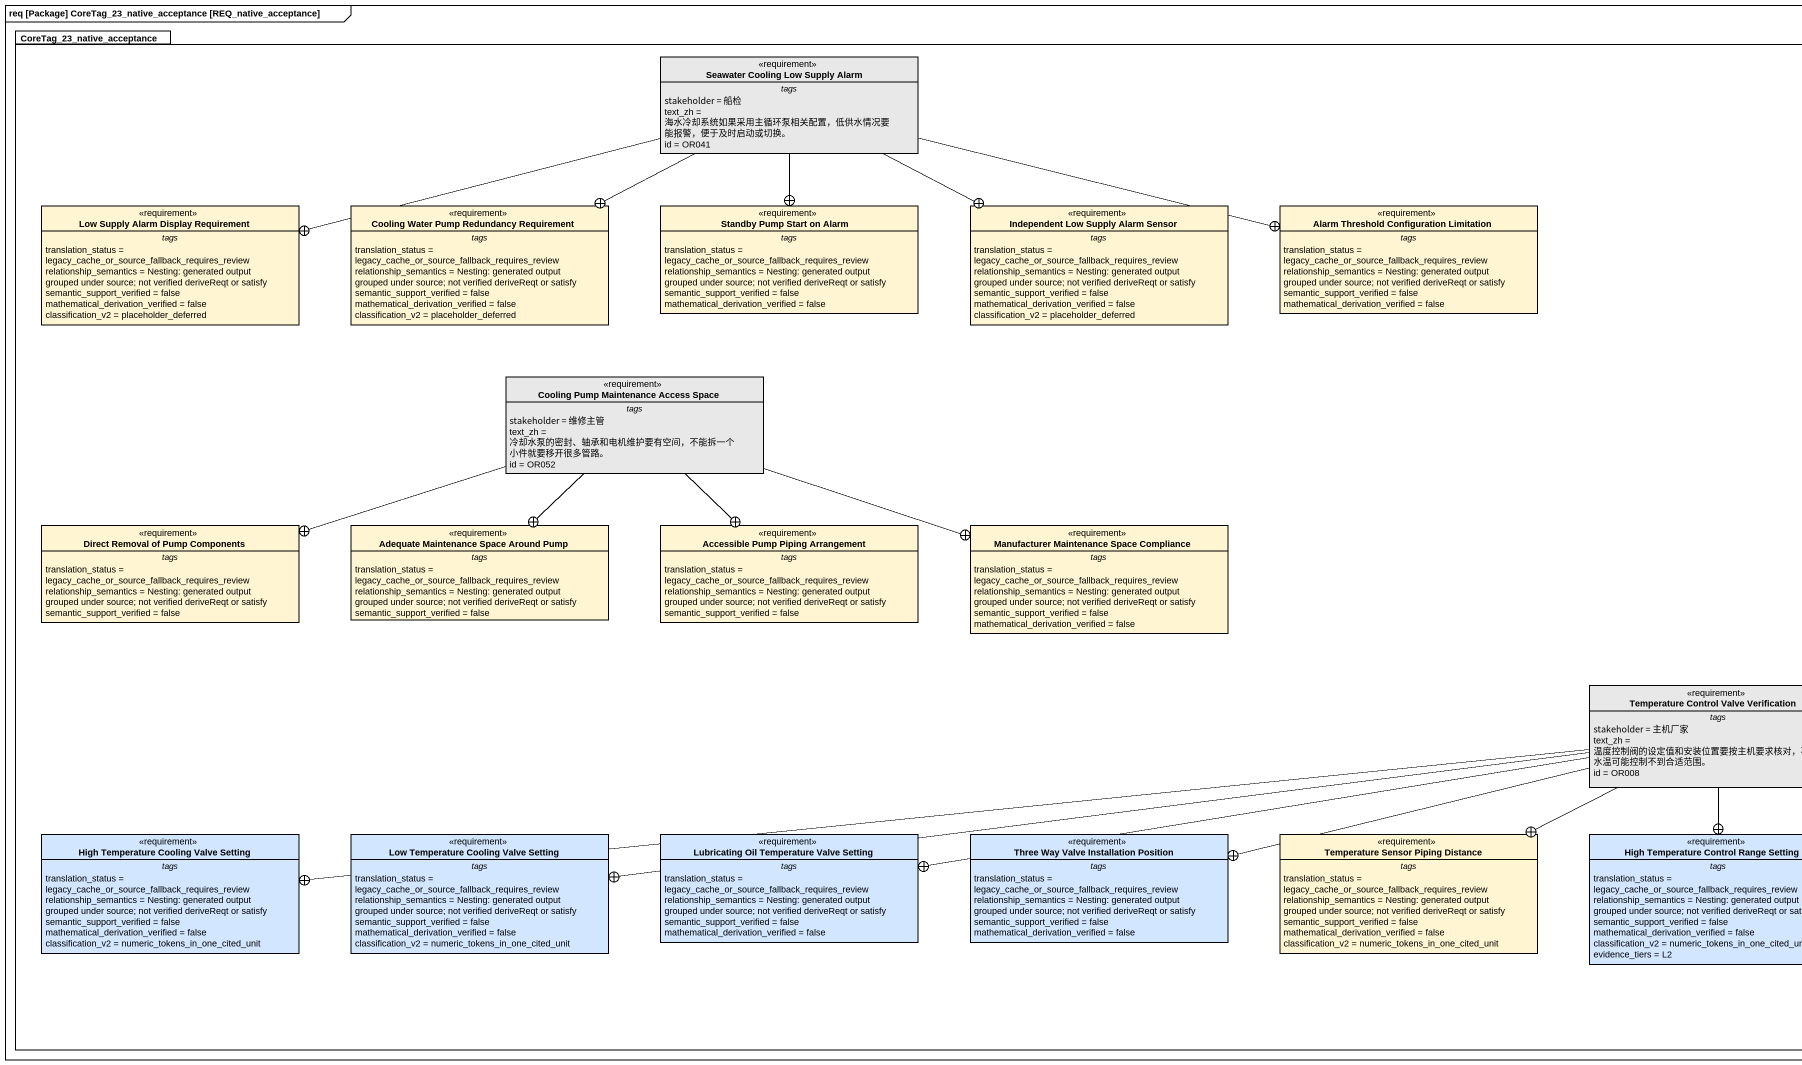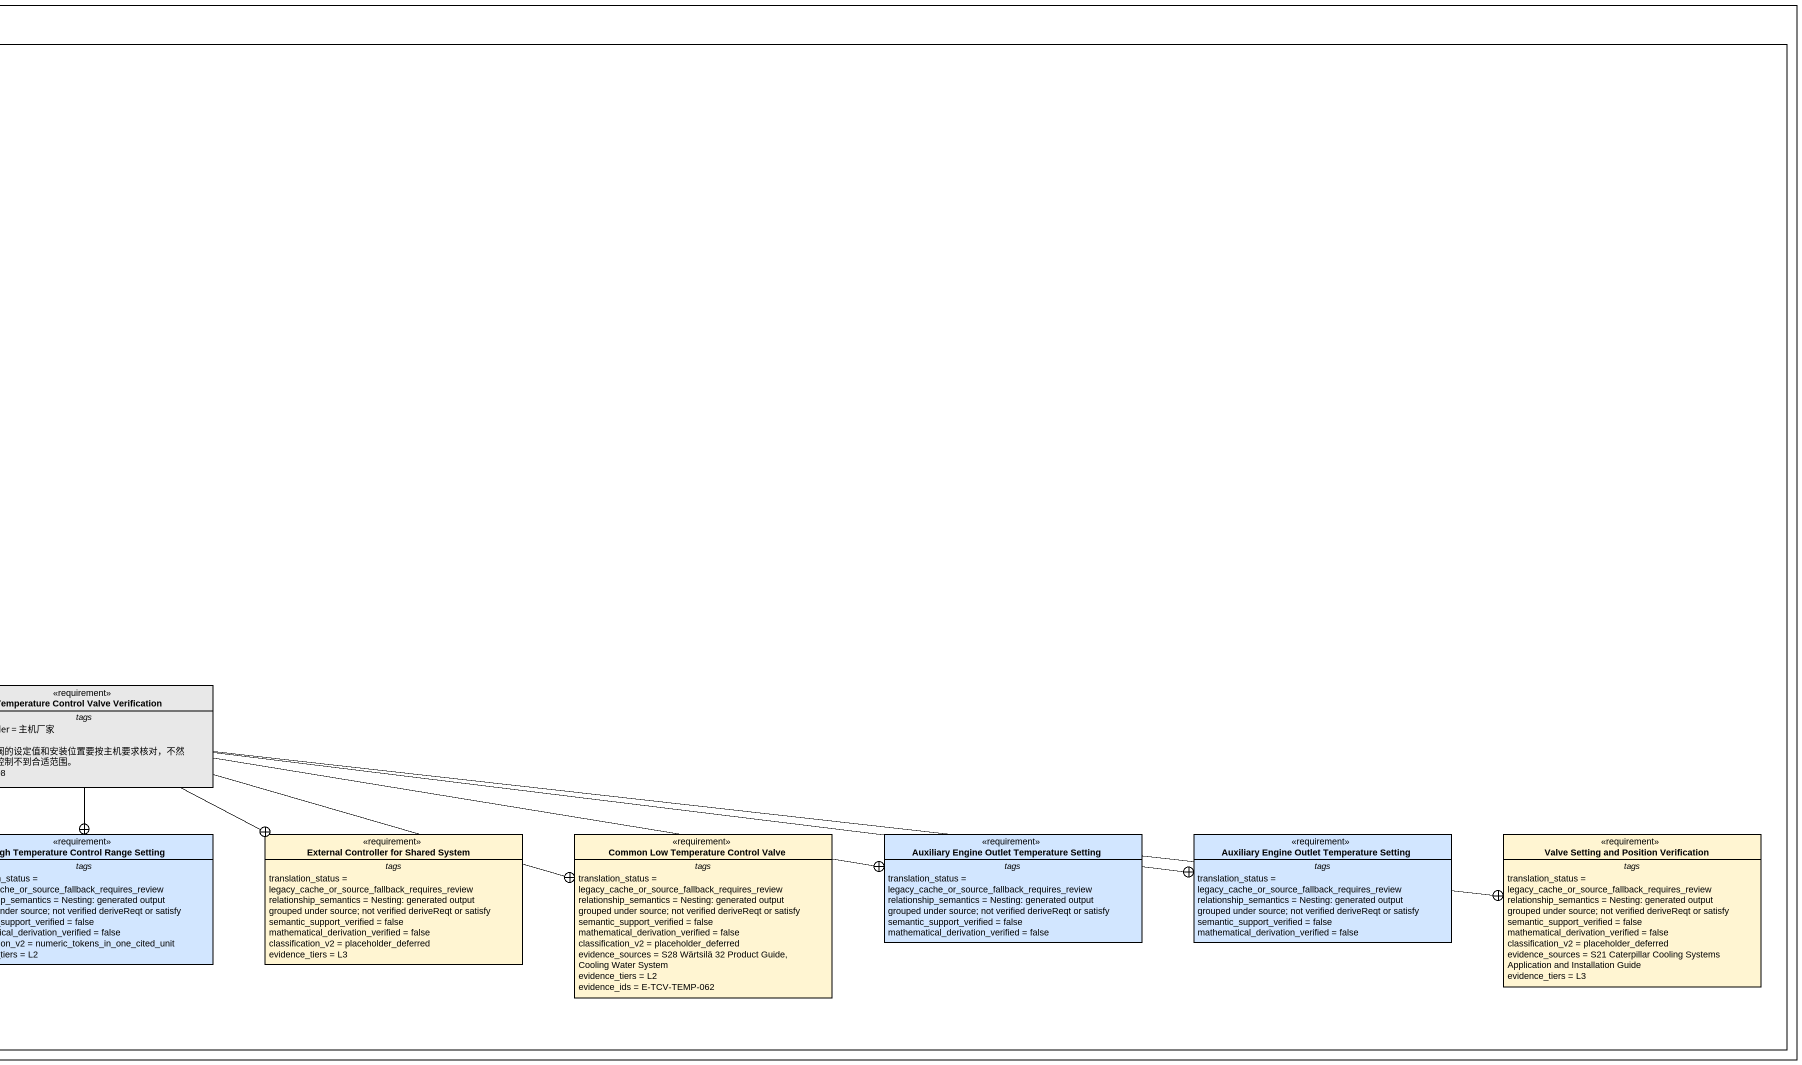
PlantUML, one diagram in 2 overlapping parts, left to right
@startuml
mainframe req [Package] CoreTag_23_native_acceptance [REQ_native_acceptance]
hide circle
hide empty members
package CoreTag_23_native_acceptance {
  class "Seawater Cooling Low Supply Alarm" as Seawater_Cooling_Low_Supply <<requirement>> #E8E8E8 {
    -- tags --
    stakeholder = 船检
    text_zh = 海水冷却系统如果采用主循环泵相关配置，低供水情况要能报警，便于及时启动或切换。
    id = OR041
  }
  class "Low Supply Alarm Display Requirement" as Low_Supply_Alarm_Display <<requirement>> #FFF5D2 {
    -- tags --
    translation_status = legacy_cache_or_source_fallback_requires_review
    relationship_semantics = Nesting: generated output grouped under source; not verified deriveReqt or satisfy
    semantic_support_verified = false
    mathematical_derivation_verified = false
    classification_v2 = placeholder_deferred
  }
  class "Cooling Water Pump Redundancy Requirement" as Cooling_Water_Pump <<requirement>> #FFF5D2 {
    -- tags --
    translation_status = legacy_cache_or_source_fallback_requires_review
    relationship_semantics = Nesting: generated output grouped under source; not verified deriveReqt or satisfy
    semantic_support_verified = false
    mathematical_derivation_verified = false
    classification_v2 = placeholder_deferred
  }
  class "Standby Pump Start on Alarm" as Standby_Pump_Start_on_Alarm <<requirement>> #FFF5D2 {
    -- tags --
    translation_status = legacy_cache_or_source_fallback_requires_review
    relationship_semantics = Nesting: generated output grouped under source; not verified deriveReqt or satisfy
    semantic_support_verified = false
    mathematical_derivation_verified = false
  }
  class "Independent Low Supply Alarm Sensor" as Independent_Low_Supply <<requirement>> #FFF5D2 {
    -- tags --
    translation_status = legacy_cache_or_source_fallback_requires_review
    relationship_semantics = Nesting: generated output grouped under source; not verified deriveReqt or satisfy
    semantic_support_verified = false
    mathematical_derivation_verified = false
    classification_v2 = placeholder_deferred
  }
  class "Alarm Threshold Configuration Limitation" as Alarm_Threshold <<requirement>> #FFF5D2 {
    -- tags --
    translation_status = legacy_cache_or_source_fallback_requires_review
    relationship_semantics = Nesting: generated output grouped under source; not verified deriveReqt or satisfy
    semantic_support_verified = false
    mathematical_derivation_verified = false
  }
  class "Cooling Pump Maintenance Access Space" as Cooling_Pump_Maintenance <<requirement>> #E8E8E8 {
    -- tags --
    stakeholder = 维修主管
    text_zh = 冷却水泵的密封、轴承和电机维护要有空间，不能拆一个小件就要移开很多管路。
    id = OR052
  }
  class "Direct Removal of Pump Components" as Direct_Removal_of_Pump <<requirement>> #FFF5D2 {
    -- tags --
    translation_status = legacy_cache_or_source_fallback_requires_review
    relationship_semantics = Nesting: generated output grouped under source; not verified deriveReqt or satisfy
    semantic_support_verified = false
  }
  class "Adequate Maintenance Space Around Pump" as Adequate_Maintenance_Space <<requirement>> #FFF5D2 {
    -- tags --
    translation_status = legacy_cache_or_source_fallback_requires_review
    relationship_semantics = Nesting: generated output grouped under source; not verified deriveReqt or satisfy
    semantic_support_verified = false
  }
  class "Accessible Pump Piping Arrangement" as Accessible_Pump_Piping <<requirement>> #FFF5D2 {
    -- tags --
    translation_status = legacy_cache_or_source_fallback_requires_review
    relationship_semantics = Nesting: generated output grouped under source; not verified deriveReqt or satisfy
    semantic_support_verified = false
  }
  class "Manufacturer Maintenance Space Compliance" as Manufacturer_Maintenance <<requirement>> #FFF5D2 {
    -- tags --
    translation_status = legacy_cache_or_source_fallback_requires_review
    relationship_semantics = Nesting: generated output grouped under source; not verified deriveReqt or satisfy
    semantic_support_verified = false
    mathematical_derivation_verified = false
  }
  class "Temperature Control Valve Verification" as Temperature_Control_Valve <<requirement>> #E8E8E8 {
    -- tags --
    stakeholder = 主机厂家
    text_zh = 温度控制阀的设定值和安装位置要按主机要求核对，不然水温可能控制不到合适范围。
    id = OR008
  }
  class "High Temperature Cooling Valve Setting" as High_Temperature_Cooling <<requirement>> #D2E6FF {
    -- tags --
    translation_status = legacy_cache_or_source_fallback_requires_review
    relationship_semantics = Nesting: generated output grouped under source; not verified deriveReqt or satisfy
    semantic_support_verified = false
    mathematical_derivation_verified = false
    classification_v2 = numeric_tokens_in_one_cited_unit
  }
  class "Low Temperature Cooling Valve Setting" as Low_Temperature_Cooling <<requirement>> #D2E6FF {
    -- tags --
    translation_status = legacy_cache_or_source_fallback_requires_review
    relationship_semantics = Nesting: generated output grouped under source; not verified deriveReqt or satisfy
    semantic_support_verified = false
    mathematical_derivation_verified = false
    classification_v2 = numeric_tokens_in_one_cited_unit
  }
  class "Lubricating Oil Temperature Valve Setting" as Lubricating_Oil_Temperature <<requirement>> #D2E6FF {
    -- tags --
    translation_status = legacy_cache_or_source_fallback_requires_review
    relationship_semantics = Nesting: generated output grouped under source; not verified deriveReqt or satisfy
    semantic_support_verified = false
    mathematical_derivation_verified = false
  }
  class "Three Way Valve Installation Position" as Three_Way_Valve <<requirement>> #D2E6FF {
    -- tags --
    translation_status = legacy_cache_or_source_fallback_requires_review
    relationship_semantics = Nesting: generated output grouped under source; not verified deriveReqt or satisfy
    semantic_support_verified = false
    mathematical_derivation_verified = false
  }
  class "Temperature Sensor Piping Distance" as Temperature_Sensor_Piping <<requirement>> #FFF5D2 {
    -- tags --
    translation_status = legacy_cache_or_source_fallback_requires_review
    relationship_semantics = Nesting: generated output grouped under source; not verified deriveReqt or satisfy
    semantic_support_verified = false
    mathematical_derivation_verified = false
    classification_v2 = numeric_tokens_in_one_cited_unit
  }
  class "High Temperature Control Range Setting" as High_Temperature_Control <<requirement>> #D2E6FF {
    -- tags --
    translation_status = legacy_cache_or_source_fallback_requires_review
    relationship_semantics = Nesting: generated output grouped under source; not verified deriveReqt or satisfy
    semantic_support_verified = false
    mathematical_derivation_verified = false
    classification_v2 = numeric_tokens_in_one_cited_unit
    evidence_tiers = L2
  }
  class "External Controller for Shared System" as External_Controller_for <<requirement>> #FFF5D2 {
    -- tags --
    translation_status = legacy_cache_or_source_fallback_requires_review
    relationship_semantics = Nesting: generated output grouped under source; not verified deriveReqt or satisfy
    semantic_support_verified = false
    mathematical_derivation_verified = false
    classification_v2 = placeholder_deferred
    evidence_tiers = L3
  }
  class "Common Low Temperature Control Valve" as Common_Low_Temperature <<requirement>> #FFF5D2 {
    -- tags --
    translation_status = legacy_cache_or_source_fallback_requires_review
    relationship_semantics = Nesting: generated output grouped under source; not verified deriveReqt or satisfy
    semantic_support_verified = false
    mathematical_derivation_verified = false
    classification_v2 = placeholder_deferred
    evidence_sources = S28 Wärtsilä 32 Product Guide, Cooling Water System
    evidence_tiers = L2
    evidence_ids = E-TCV-TEMP-062
  }
  class "Auxiliary Engine Outlet Temperature Setting" as Auxiliary_Engine_Outlet <<requirement>> #D2E6FF {
    -- tags --
    translation_status = legacy_cache_or_source_fallback_requires_review
    relationship_semantics = Nesting: generated output grouped under source; not verified deriveReqt or satisfy
    semantic_support_verified = false
    mathematical_derivation_verified = false
  }
  class "Auxiliary Engine Outlet Temperature Setting" as Auxiliary_Engine_Outlet_2 <<requirement>> #D2E6FF {
    -- tags --
    translation_status = legacy_cache_or_source_fallback_requires_review
    relationship_semantics = Nesting: generated output grouped under source; not verified deriveReqt or satisfy
    semantic_support_verified = false
    mathematical_derivation_verified = false
  }
  class "Valve Setting and Position Verification" as Valve_Setting_and_Position <<requirement>> #FFF5D2 {
    -- tags --
    translation_status = legacy_cache_or_source_fallback_requires_review
    relationship_semantics = Nesting: generated output grouped under source; not verified deriveReqt or satisfy
    semantic_support_verified = false
    mathematical_derivation_verified = false
    classification_v2 = placeholder_deferred
    evidence_sources = S21 Caterpillar Cooling Systems Application and Installation Guide
    evidence_tiers = L3
  }
}
Seawater_Cooling_Low_Supply -left-+ Low_Supply_Alarm_Display
Seawater_Cooling_Low_Supply -left-+ Cooling_Water_Pump
Seawater_Cooling_Low_Supply --+ Standby_Pump_Start_on_Alarm
Seawater_Cooling_Low_Supply -right-+ Independent_Low_Supply
Seawater_Cooling_Low_Supply -right-+ Alarm_Threshold
Cooling_Pump_Maintenance -left-+ Direct_Removal_of_Pump
Cooling_Pump_Maintenance --+ Adequate_Maintenance_Space
Cooling_Pump_Maintenance --+ Accessible_Pump_Piping
Cooling_Pump_Maintenance -right-+ Manufacturer_Maintenance
Temperature_Control_Valve -left-+ High_Temperature_Cooling
Temperature_Control_Valve -left-+ Low_Temperature_Cooling
Temperature_Control_Valve -left-+ Lubricating_Oil_Temperature
Temperature_Control_Valve -left-+ Three_Way_Valve
Temperature_Control_Valve -left-+ Temperature_Sensor_Piping
Temperature_Control_Valve --+ High_Temperature_Control
Temperature_Control_Valve -right-+ External_Controller_for
Temperature_Control_Valve -right-+ Common_Low_Temperature
Temperature_Control_Valve -right-+ Auxiliary_Engine_Outlet
Temperature_Control_Valve -right-+ Auxiliary_Engine_Outlet_2
Temperature_Control_Valve -right-+ Valve_Setting_and_Position
@enduml
